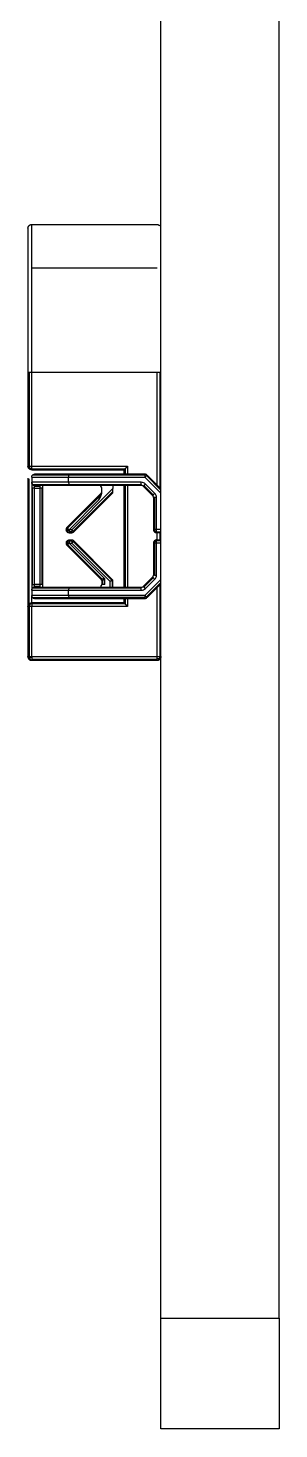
# Model space of a CAD drawing. Header units: millimetres. Extents: x 172 to 597, y 625 to 806.
# Drawn here: x 593.8 to 597.2, y 686.97 to 705.91 of the extents above; entities that cross this region are included whole.
import ezdxf

# ---------------------------------------------------------------- set-up
doc = ezdxf.new("R2010")
doc.units = ezdxf.units.MM

msp = doc.modelspace()

# ---------------------------------------------------------------- linework, layer by layer
at = {"color": 7, "linetype": 'Continuous', "lineweight": 25}
for p, q in [((595.598, 688.47), (595.598, 804.533)), ((597.198, 688.47), (597.198, 804.533)), ((593.848, 703.251), (595.548, 703.251)), ((593.848, 702.665), (595.548, 702.665)), ((593.798, 701.251), (593.798, 699.986)), ((593.813, 701.251), (593.813, 699.986)), ((593.848, 699.986), (593.848, 701.251)), ((595.548, 701.251), (593.848, 701.251)), ((593.848, 699.986), (595.148, 699.986)), ((593.848, 699.951), (595.113, 699.951)), ((593.848, 699.936), (595.098, 699.936)), ((595.098, 699.936), (593.848, 699.936)), ((595.098, 699.936), (595.098, 699.877)), ((593.798, 699.821), (593.798, 698.087)), ((593.848, 699.837), (593.848, 699.767)), ((593.848, 699.837), (594.348, 699.837)), ((594.348, 699.767), (593.848, 699.767)), ((593.848, 699.767), (593.848, 699.766)), ((593.848, 699.766), (593.848, 699.686)), ((594.353, 699.865), (593.86, 699.865)), ((594.364, 699.877), (593.888, 699.877)), ((594.348, 699.767), (594.348, 699.837)), ((594.348, 699.837), (595.381, 699.837)), ((595.331, 699.767), (594.348, 699.767)), ((595.381, 699.865), (594.353, 699.865)), ((595.381, 699.877), (594.364, 699.877)), ((595.331, 699.738), (595.331, 699.767)), ((595.381, 699.877), (595.381, 699.865)), ((595.381, 699.865), (595.381, 699.837)), ((595.598, 699.677), (595.41, 699.865)), ((593.848, 699.686), (593.848, 698.386)), ((593.86, 699.738), (594.353, 699.738)), ((593.86, 699.738), (593.86, 699.738)), ((593.86, 698.386), (593.86, 699.686)), ((593.888, 699.727), (594.364, 699.727)), ((593.888, 699.726), (593.888, 699.727)), ((593.958, 699.726), (593.888, 699.726)), ((593.888, 699.715), (593.888, 699.726)), ((593.888, 699.715), (593.958, 699.715)), ((593.888, 699.686), (593.888, 699.715)), ((593.888, 699.686), (593.958, 699.686)), ((593.888, 698.386), (593.888, 699.686)), ((593.958, 699.726), (593.958, 699.715)), ((593.958, 699.715), (593.958, 699.686)), ((593.958, 699.686), (593.958, 698.386)), ((593.986, 699.686), (593.986, 698.386)), ((594.758, 699.726), (593.998, 699.726)), ((593.998, 699.686), (593.998, 699.726)), ((593.998, 698.386), (593.998, 699.686)), ((594.786, 699.614), (594.326, 699.154)), ((594.334, 699.146), (594.778, 699.589)), ((594.348, 699.726), (595.346, 699.726)), ((594.348, 699.726), (594.348, 699.726)), ((594.758, 699.726), (594.348, 699.726)), ((594.353, 699.738), (595.331, 699.738)), ((594.364, 699.727), (595.331, 699.727)), ((594.948, 699.683), (594.391, 699.126)), ((594.948, 699.643), (594.411, 699.106)), ((594.42, 699.098), (594.936, 699.614)), ((594.936, 699.614), (594.42, 699.097)), ((594.758, 699.726), (594.758, 699.726)), ((594.786, 699.714), (594.786, 699.714)), ((594.798, 699.627), (594.798, 699.686)), ((594.936, 699.614), (594.936, 699.614)), ((594.945, 699.627), (594.945, 699.627)), ((594.948, 699.726), (594.948, 699.683)), ((595.098, 699.726), (595.098, 698.347)), ((595.331, 699.727), (595.331, 699.738)), ((595.331, 699.727), (595.331, 699.726)), ((595.347, 699.724), (595.347, 699.723)), ((595.36, 699.715), (595.486, 699.588)), ((595.486, 699.588), (595.36, 699.715)), ((595.36, 699.715), (595.36, 699.715)), ((595.368, 699.723), (595.494, 699.597)), ((595.514, 699.617), (595.388, 699.743)), ((595.494, 699.597), (595.486, 699.588)), ((595.486, 699.588), (595.495, 699.575)), ((595.486, 699.588), (595.486, 699.588)), ((595.495, 699.575), (595.495, 699.575)), ((595.498, 699.56), (595.498, 699.127)), ((595.51, 699.56), (595.51, 699.127)), ((595.538, 699.127), (595.538, 699.56)), ((594.354, 699.126), (594.758, 699.529)), ((594.317, 699.111), (594.317, 699.11)), ((594.337, 699.143), (594.334, 699.146)), ((594.391, 699.126), (594.354, 699.126)), ((594.354, 699.126), (594.354, 699.115)), ((594.354, 699.115), (594.354, 699.098)), ((594.391, 699.098), (594.354, 699.098)), ((594.354, 699.098), (594.354, 699.086)), ((594.354, 699.086), (594.391, 699.086)), ((594.354, 699.086), (594.354, 699.086)), ((594.391, 699.086), (594.354, 699.086)), ((594.391, 699.126), (594.391, 699.098)), ((594.391, 699.098), (594.391, 699.086)), ((594.391, 699.086), (594.391, 699.086)), ((594.407, 699.089), (594.407, 699.089)), ((594.42, 699.098), (594.411, 699.106)), ((594.42, 699.097), (594.42, 699.098)), ((595.498, 699.127), (595.498, 699.126)), ((595.51, 699.098), (595.51, 699.098)), ((595.538, 699.109), (595.538, 699.127)), ((595.538, 699.098), (595.538, 699.109)), ((595.538, 699.087), (595.538, 699.098)), ((595.538, 699.086), (595.538, 699.087)), ((595.598, 699.086), (595.538, 699.086)), ((595.538, 698.975), (595.538, 698.987)), ((595.598, 698.987), (595.538, 698.987)), ((594.334, 698.926), (594.326, 698.918)), ((594.326, 698.918), (594.786, 698.458)), ((594.326, 698.917), (594.326, 698.918)), ((594.786, 698.457), (594.326, 698.917)), ((594.334, 698.926), (594.337, 698.929)), ((594.801, 698.459), (594.334, 698.926)), ((594.354, 698.986), (594.354, 698.974)), ((594.391, 698.986), (594.354, 698.986)), ((594.354, 698.974), (594.354, 698.957)), ((594.354, 698.974), (594.391, 698.974)), ((594.354, 698.957), (594.354, 698.946)), ((594.838, 698.463), (594.354, 698.946)), ((594.354, 698.946), (594.391, 698.946)), ((594.391, 698.986), (594.391, 698.974)), ((594.391, 698.974), (594.391, 698.946)), ((594.391, 698.946), (594.908, 698.429)), ((594.411, 698.966), (594.936, 698.441)), ((594.948, 698.446), (594.42, 698.974)), ((595.498, 698.947), (595.498, 698.513)), ((595.51, 698.947), (595.51, 698.513)), ((595.538, 698.965), (595.538, 698.975)), ((595.538, 698.947), (595.538, 698.965)), ((595.538, 698.513), (595.538, 698.947)), ((594.786, 698.458), (594.795, 698.445)), ((594.786, 698.458), (594.786, 698.457)), ((594.795, 698.445), (594.798, 698.429)), ((594.795, 698.445), (594.795, 698.444)), ((594.798, 698.429), (594.798, 698.386)), ((594.81, 698.386), (594.81, 698.439)), ((594.838, 698.386), (594.838, 698.463)), ((594.948, 698.347), (594.948, 698.446)), ((595.486, 698.485), (595.36, 698.358)), ((595.494, 698.477), (595.368, 698.35)), ((595.388, 698.33), (595.514, 698.457)), ((593.848, 698.386), (593.848, 698.307)), ((593.848, 698.307), (593.848, 698.237)), ((593.848, 698.307), (594.348, 698.307)), ((594.348, 698.237), (593.848, 698.237)), ((594.353, 698.335), (593.86, 698.335)), ((593.888, 698.358), (593.888, 698.386)), ((593.958, 698.386), (593.888, 698.386)), ((593.958, 698.358), (593.888, 698.358)), ((594.364, 698.347), (593.888, 698.347)), ((593.958, 698.386), (593.958, 698.358)), ((593.998, 698.346), (593.998, 698.386)), ((594.348, 698.237), (594.348, 698.307)), ((594.348, 698.307), (595.331, 698.307)), ((595.381, 698.237), (594.348, 698.237)), ((595.331, 698.335), (594.353, 698.335)), ((595.331, 698.347), (594.364, 698.347)), ((595.331, 698.335), (595.331, 698.347)), ((595.331, 698.307), (595.331, 698.335)), ((595.368, 698.35), (595.36, 698.358)), ((595.381, 698.237), (595.381, 698.208)), ((595.41, 698.208), (595.598, 698.397)), ((595.598, 698.396), (595.41, 698.208)), ((593.798, 698.086), (593.798, 697.411)), ((593.813, 698.086), (593.813, 697.411)), ((595.098, 698.136), (593.848, 698.136)), ((595.113, 698.122), (593.848, 698.122)), ((593.848, 697.411), (593.848, 698.086)), ((595.148, 698.086), (593.848, 698.086)), ((593.86, 698.208), (594.353, 698.208)), ((593.86, 698.208), (593.86, 698.207)), ((593.888, 698.197), (594.364, 698.197)), ((593.888, 698.196), (593.888, 698.197)), ((594.948, 698.196), (593.888, 698.196)), ((594.308, 698.196), (594.308, 698.196)), ((594.908, 698.196), (594.308, 698.196)), ((594.31, 698.196), (594.308, 698.196)), ((595.381, 698.208), (594.353, 698.208)), ((594.364, 698.197), (595.381, 698.197)), ((595.381, 698.196), (594.388, 698.196)), ((594.948, 698.196), (594.948, 698.196)), ((594.948, 698.196), (594.948, 698.196)), ((595.098, 698.196), (595.098, 698.136)), ((595.381, 698.208), (595.381, 698.197)), ((595.381, 698.197), (595.381, 698.196)), ((595.397, 698.199), (595.397, 698.2)), ((595.41, 698.208), (595.401, 698.217)), ((595.41, 698.208), (595.41, 698.208)), ((593.798, 697.411), (593.798, 697.411)), ((593.813, 697.376), (593.813, 697.375)), ((593.848, 697.411), (595.548, 697.411)), ((593.848, 697.376), (595.548, 697.376)), ((595.548, 697.361), (593.848, 697.361)), ((593.848, 697.361), (595.548, 697.361)), ((593.848, 697.361), (593.848, 697.361)), ((595.548, 697.361), (595.548, 697.361)), ((595.583, 697.376), (595.583, 697.375)), ((595.598, 688.47), (597.198, 688.47)), ((595.598, 686.97), (595.598, 688.47)), ((597.198, 688.47), (597.198, 686.97)), ((597.198, 686.97), (595.598, 686.97))]:
    msp.add_line(p, q, dxfattribs=at)
at = {"color": 8, "linetype": 'Continuous', "lineweight": 25}
for p, q in [((595.548, 699.727), (595.548, 701.251)), ((595.583, 701.251), (595.583, 699.691)), ((595.113, 699.951), (595.113, 699.877)), ((595.148, 699.986), (595.148, 699.877)), ((593.813, 698.122), (593.813, 699.816)), ((595.381, 699.837), (595.598, 699.62)), ((595.598, 699.66), (595.401, 699.857)), ((595.113, 699.726), (595.113, 698.347)), ((595.148, 699.726), (595.148, 698.347)), ((595.598, 699.127), (595.538, 699.127)), ((595.538, 699.098), (595.598, 699.098)), ((595.538, 699.087), (595.598, 699.087)), ((595.548, 698.987), (595.548, 699.086)), ((595.583, 699.086), (595.583, 698.987)), ((595.598, 698.975), (595.538, 698.975)), ((595.538, 698.947), (595.598, 698.947)), ((594.908, 698.429), (594.908, 698.347)), ((594.936, 698.441), (594.936, 698.347)), ((595.598, 698.453), (595.381, 698.237)), ((593.848, 698.136), (593.848, 698.235)), ((593.888, 698.347), (593.888, 698.358)), ((593.958, 698.358), (593.958, 698.347)), ((595.401, 698.217), (595.598, 698.413)), ((595.548, 697.411), (595.548, 698.346)), ((595.583, 698.382), (595.583, 697.411)), ((594.908, 698.196), (594.908, 698.196)), ((594.936, 698.196), (594.936, 698.196)), ((595.113, 698.196), (595.113, 698.122)), ((595.148, 698.196), (595.148, 698.086))]:
    msp.add_line(p, q, dxfattribs=at)
at = {"color": 7, "linetype": 'Continuous', "lineweight": 25, "flags": 128}
for points in [[(595.381, 699.837), (595.384, 699.839), (595.387, 699.842), (595.39, 699.845), (595.392, 699.847), (595.395, 699.85), (595.397, 699.852), (595.399, 699.855), (595.401, 699.857)], [(595.401, 699.857), (595.403, 699.858), (595.405, 699.86), (595.406, 699.862), (595.407, 699.863), (595.408, 699.864), (595.409, 699.864), (595.409, 699.865), (595.41, 699.865)], [(593.888, 699.686), (593.884, 699.686), (593.88, 699.686), (593.876, 699.686), (593.873, 699.686), (593.869, 699.686), (593.866, 699.686), (593.862, 699.686), (593.86, 699.686)], [(593.986, 699.686), (593.983, 699.686), (593.98, 699.686), (593.977, 699.686), (593.973, 699.686), (593.969, 699.686), (593.966, 699.686), (593.962, 699.686), (593.958, 699.686)], [(595.368, 699.723), (595.366, 699.721), (595.364, 699.72), (595.363, 699.718), (595.362, 699.717), (595.361, 699.716), (595.36, 699.715), (595.36, 699.715), (595.36, 699.715)], [(595.388, 699.743), (595.385, 699.74), (595.382, 699.738), (595.38, 699.735), (595.377, 699.732), (595.375, 699.73), (595.372, 699.727), (595.37, 699.725), (595.368, 699.723)], [(595.494, 699.597), (595.496, 699.599), (595.499, 699.601), (595.501, 699.603), (595.504, 699.606), (595.506, 699.608), (595.509, 699.611), (595.512, 699.614), (595.514, 699.617)], [(595.538, 699.56), (595.534, 699.56), (595.53, 699.56), (595.526, 699.56), (595.523, 699.56), (595.519, 699.56), (595.516, 699.56), (595.512, 699.56), (595.51, 699.56)], [(594.332, 699.117), (594.328, 699.118), (594.325, 699.119), (594.322, 699.12), (594.319, 699.121), (594.317, 699.122), (594.316, 699.123), (594.315, 699.125), (594.314, 699.126)], [(594.334, 699.146), (594.333, 699.148), (594.331, 699.15), (594.329, 699.151), (594.328, 699.152), (594.327, 699.153), (594.327, 699.154), (594.326, 699.154), (594.326, 699.154)], [(594.354, 699.126), (594.352, 699.128), (594.35, 699.131), (594.348, 699.133), (594.345, 699.135), (594.343, 699.137), (594.341, 699.139), (594.339, 699.141), (594.337, 699.143)], [(594.411, 699.106), (594.409, 699.108), (594.407, 699.11), (594.405, 699.113), (594.402, 699.115), (594.4, 699.118), (594.397, 699.121), (594.394, 699.123), (594.391, 699.126)], [(595.538, 699.127), (595.534, 699.127), (595.53, 699.127), (595.526, 699.127), (595.523, 699.127), (595.519, 699.127), (595.516, 699.127), (595.512, 699.127), (595.51, 699.127)], [(594.332, 698.955), (594.328, 698.955), (594.325, 698.954), (594.322, 698.952), (594.319, 698.951), (594.317, 698.95), (594.316, 698.949), (594.315, 698.947), (594.314, 698.946)], [(594.337, 698.929), (594.339, 698.931), (594.341, 698.933), (594.343, 698.935), (594.345, 698.937), (594.348, 698.939), (594.35, 698.941), (594.352, 698.944), (594.354, 698.946)], [(594.391, 698.946), (594.394, 698.949), (594.397, 698.952), (594.4, 698.954), (594.402, 698.957), (594.405, 698.959), (594.407, 698.962), (594.409, 698.964), (594.411, 698.966)], [(594.411, 698.966), (594.413, 698.968), (594.415, 698.97), (594.416, 698.971), (594.417, 698.972), (594.418, 698.973), (594.419, 698.974), (594.419, 698.974), (594.42, 698.974)], [(595.51, 698.947), (595.512, 698.947), (595.516, 698.947), (595.519, 698.947), (595.523, 698.947), (595.526, 698.947), (595.53, 698.947), (595.534, 698.947), (595.538, 698.947)], [(595.494, 698.477), (595.493, 698.478), (595.491, 698.48), (595.489, 698.482), (595.488, 698.483), (595.487, 698.484), (595.487, 698.484), (595.486, 698.485), (595.486, 698.485)], [(595.514, 698.457), (595.512, 698.459), (595.509, 698.462), (595.506, 698.465), (595.504, 698.467), (595.501, 698.47), (595.499, 698.472), (595.496, 698.475), (595.494, 698.477)], [(595.51, 698.513), (595.512, 698.513), (595.516, 698.513), (595.519, 698.513), (595.523, 698.513), (595.526, 698.513), (595.53, 698.513), (595.534, 698.513), (595.538, 698.513)], [(593.86, 698.386), (593.862, 698.386), (593.866, 698.386), (593.869, 698.386), (593.873, 698.386), (593.876, 698.386), (593.88, 698.386), (593.884, 698.386), (593.888, 698.386)], [(593.986, 698.386), (593.983, 698.386), (593.98, 698.386), (593.977, 698.386), (593.973, 698.386), (593.969, 698.386), (593.966, 698.386), (593.962, 698.386), (593.958, 698.386)], [(594.838, 698.386), (594.834, 698.386), (594.83, 698.386), (594.826, 698.386), (594.823, 698.386), (594.819, 698.386), (594.816, 698.386), (594.812, 698.386), (594.81, 698.386)], [(595.368, 698.35), (595.37, 698.348), (595.372, 698.346), (595.375, 698.343), (595.377, 698.341), (595.38, 698.338), (595.382, 698.336), (595.385, 698.333), (595.388, 698.33)], [(595.401, 698.217), (595.399, 698.219), (595.397, 698.221), (595.395, 698.223), (595.392, 698.226), (595.39, 698.228), (595.387, 698.231), (595.384, 698.234), (595.381, 698.237)], [(594.388, 698.196), (594.372, 698.196), (594.357, 698.196), (594.343, 698.196), (594.331, 698.196), (594.321, 698.196), (594.314, 698.196), (594.309, 698.196), (594.308, 698.196)], [(594.908, 698.196), (594.912, 698.196), (594.916, 698.196), (594.919, 698.196), (594.923, 698.196), (594.927, 698.196), (594.93, 698.196), (594.933, 698.196), (594.936, 698.196)], [(593.848, 697.411), (593.844, 697.407), (593.839, 697.403), (593.835, 697.399), (593.832, 697.395), (593.828, 697.391), (593.825, 697.388), (593.822, 697.385), (593.819, 697.382)]]:
    msp.add_lwpolyline(points, dxfattribs=at)
at = {"color": 7, "linetype": 'Continuous', "lineweight": 25}
for centre, radius, start, end in [((593.832, 699.989), 0.0339, 184.4182, 248.0037), ((593.9, 699.954), 0.0814, 156.8236, 177.7742), ((593.847, 700.016), 0.0651, 244.1947, 270.4768), ((593.836, 699.955), 0.0167, 171.4872, 233.108), ((593.888, 699.766), 0.04, 180, 225), ((595.331, 699.687), 0.08, 45, 90), ((595.381, 699.837), 0.04, 67.5, 90), ((595.381, 699.837), 0.04, 45, 67.5), ((593.858, 690.044), 9.642, 89.99, 90.0596), ((593.888, 699.766), 0.04, 225, 270), ((593.988, 690.044), 9.642, 89.9404, 90.01), ((594.758, 699.686), 0.04, 45, 90), ((594.758, 699.686), 0.04, 45, 90), ((594.758, 699.686), 0.04, 0, 45), ((594.758, 699.686), 0.04, 0, 45), ((594.758, 699.643), 0.04, 315, 337.5), ((594.908, 699.642), 0.04, 315, 337.5), ((594.908, 699.642), 0.04, 337.5, 342.8607), ((594.908, 699.642), 0.04, 342.8607, 360), ((595.331, 699.687), 0.04, 67.5, 90), ((595.331, 699.686), 0.04, 67.5, 90), ((595.331, 699.687), 0.04, 45, 67.5), ((595.331, 699.686), 0.04, 45, 67.5), ((595.458, 699.56), 0.04, 22.5, 45), ((595.458, 699.56), 0.04, 0, 22.5), ((595.508, 689.918), 9.642, 89.99, 90.0596), ((595.458, 699.56), 0.08, 0, 45), ((594.354, 699.126), 0.04, 135, 180), ((594.354, 699.126), 0.04, 180, 202.5), ((594.354, 699.126), 0.04, 180, 202.5), ((594.354, 699.126), 0.04, 202.5, 259.2009), ((594.354, 699.126), 0.04, 202.5, 259.2009), ((594.404, 699.117), 0.0724, 158.2464, 179.8201), ((594.354, 699.237), 0.123, 259.7934, 270.3401), ((594.359, 699.112), 0.0278, 169.4877, 243.548), ((594.354, 699.126), 0.04, 259.2009, 270), ((594.354, 699.126), 0.04, 259.2009, 270), ((594.391, 699.126), 0.04, 270, 292.5), ((594.391, 699.126), 0.04, 270, 292.5), ((594.391, 699.126), 0.04, 292.5, 315), ((594.391, 699.126), 0.04, 292.5, 315), ((595.508, 689.485), 9.642, 89.99, 90.0596), ((595.538, 699.127), 0.04, 180, 206.5651), ((595.538, 699.126), 0.04, 180, 206.5651), ((595.513, 699.117), 0.0134, 216.9007, 278.5023), ((595.538, 699.127), 0.04, 206.5651, 225), ((595.538, 699.126), 0.04, 206.5651, 225), ((595.562, 699.126), 0.0521, 179.5238, 205.8081), ((595.538, 699.127), 0.04, 225, 270), ((595.538, 699.126), 0.04, 225, 270), ((595.538, 698.947), 0.04, 90, 135), ((595.512, 699.169), 0.0651, 272.2364, 293.1791), ((595.54, 699.114), 0.0272, 202.0013, 265.5733), ((595.54, 698.96), 0.0272, 94.4034, 157.9953), ((594.354, 698.946), 0.04, 157.5, 180), ((594.354, 698.946), 0.04, 180, 225), ((594.354, 698.946), 0.04, 180, 225), ((594.354, 698.946), 0.04, 100.7991, 157.5), ((594.359, 698.96), 0.0278, 116.4257, 190.5211), ((594.354, 698.835), 0.123, 89.6596, 100.2189), ((594.404, 698.956), 0.0724, 180.181, 201.7524), ((594.354, 698.946), 0.04, 90, 100.7991), ((594.391, 698.946), 0.04, 67.5, 90), ((594.391, 698.946), 0.04, 45, 67.5), ((595.538, 698.947), 0.04, 153.4349, 180), ((595.508, 689.305), 9.642, 89.99, 90.0596), ((595.538, 698.947), 0.04, 135, 153.4349), ((595.513, 698.956), 0.0134, 81.524, 143.137), ((595.562, 698.947), 0.052, 154.1889, 180.4772), ((595.512, 698.905), 0.0651, 66.8233, 87.7827), ((595.458, 698.513), 0.04, 315, 337.5), ((595.458, 698.513), 0.04, 337.5, 360), ((595.508, 688.871), 9.642, 89.99, 90.0596), ((595.458, 698.513), 0.08, 315, 360), ((593.858, 688.744), 9.642, 89.99, 90.0596), ((593.888, 698.236), 0.04, 180, 206.5651), ((593.888, 698.306), 0.04, 90, 135), ((593.988, 688.744), 9.642, 89.9404, 90.01), ((594.758, 698.386), 0.04, 315, 360), ((594.808, 688.744), 9.642, 89.99, 90.0596), ((595.331, 698.387), 0.04, 270, 292.5), ((595.331, 698.387), 0.08, 270, 315), ((595.331, 698.387), 0.04, 292.5, 315), ((593.832, 698.084), 0.034, 112.0097, 175.588), ((593.836, 698.118), 0.0167, 126.8642, 188.4937), ((593.847, 698.057), 0.0651, 89.5234, 115.8139), ((593.9, 698.118), 0.0812, 182.2046, 203.1867), ((593.888, 698.236), 0.04, 206.5651, 225), ((593.888, 698.236), 0.04, 225, 270), ((594.938, 688.554), 9.642, 89.9404, 90.01), ((595.381, 698.237), 0.04, 270, 292.5), ((595.381, 698.236), 0.04, 270, 292.5), ((595.381, 698.237), 0.04, 292.5, 315), ((595.381, 698.236), 0.04, 292.5, 315), ((593.859, 697.423), 0.0572, 192.0507, 225.4954), ((593.86, 697.423), 0.0573, 224.5106, 257.9352), ((595.58, 697.464), 0.0814, 246.8209, 267.7637), ((595.545, 697.395), 0.034, 274.4267, 337.9987), ((595.518, 697.411), 0.0651, 334.1919, 0.4762), ((595.579, 697.399), 0.0167, 261.5019, 323.0744)]:
    msp.add_arc(centre, radius, start, end, dxfattribs=at)
for points in [[(593.798, 703.201), (593.798, 703.204), (593.798, 703.211), (593.801, 703.22), (593.806, 703.229), (593.81, 703.234), (593.813, 703.236)], [(593.813, 703.236), (593.815, 703.239), (593.82, 703.243), (593.829, 703.247), (593.838, 703.25), (593.845, 703.251), (593.848, 703.251)], [(593.848, 702.665), (593.848, 702.753), (593.848, 702.928), (593.848, 703.109), (593.848, 703.229), (593.848, 703.244), (593.848, 703.251)], [(595.548, 703.251), (595.551, 703.251), (595.558, 703.25), (595.567, 703.247), (595.576, 703.243), (595.581, 703.239), (595.583, 703.236)], [(593.848, 701.251), (593.848, 701.382), (593.848, 701.644), (593.848, 702.021), (593.848, 702.372), (593.848, 702.568), (593.848, 702.665)], [(593.813, 701.251), (593.81, 701.251), (593.806, 701.251), (593.801, 701.251), (593.798, 701.251), (593.798, 701.251), (593.798, 701.251)], [(593.848, 701.251), (593.845, 701.251), (593.838, 701.251), (593.829, 701.251), (593.82, 701.251), (593.815, 701.251), (593.813, 701.251)], [(595.583, 701.251), (595.581, 701.251), (595.576, 701.251), (595.567, 701.251), (595.558, 701.251), (595.551, 701.251), (595.548, 701.251)], [(593.798, 699.986), (593.798, 699.986), (593.798, 699.986), (593.801, 699.986), (593.806, 699.986), (593.81, 699.986), (593.813, 699.986)], [(593.813, 699.951), (593.81, 699.953), (593.806, 699.958), (593.801, 699.967), (593.798, 699.977), (593.798, 699.983), (593.798, 699.986)], [(593.798, 699.986), (593.798, 699.983), (593.798, 699.976), (593.801, 699.967), (593.806, 699.958), (593.81, 699.953), (593.813, 699.951)], [(593.848, 699.951), (593.848, 699.953), (593.848, 699.958), (593.848, 699.967), (593.848, 699.977), (593.848, 699.983), (593.848, 699.986)], [(593.798, 698.086), (593.798, 698.09), (593.798, 698.096), (593.801, 698.106), (593.806, 698.114), (593.81, 698.119), (593.813, 698.122)], [(593.813, 698.086), (593.81, 698.086), (593.806, 698.086), (593.801, 698.086), (593.798, 698.086), (593.798, 698.086), (593.798, 698.086)], [(593.848, 698.122), (593.848, 698.119), (593.848, 698.114), (593.848, 698.106), (593.848, 698.096), (593.848, 698.09), (593.848, 698.086)], [(593.813, 697.376), (593.81, 697.378), (593.806, 697.383), (593.801, 697.392), (593.798, 697.402), (593.798, 697.408), (593.798, 697.411)], [(593.798, 697.411), (593.798, 697.407), (593.798, 697.401), (593.802, 697.391), (593.806, 697.382), (593.811, 697.377), (593.813, 697.375)], [(593.813, 697.411), (593.815, 697.411), (593.82, 697.411), (593.829, 697.411), (593.838, 697.411), (593.845, 697.411), (593.848, 697.411)], [(593.848, 697.361), (593.845, 697.362), (593.838, 697.362), (593.829, 697.365), (593.82, 697.369), (593.815, 697.374), (593.813, 697.376)], [(593.813, 697.375), (593.815, 697.373), (593.82, 697.369), (593.829, 697.364), (593.838, 697.361), (593.845, 697.361), (593.848, 697.361)], [(593.848, 697.411), (593.848, 697.408), (593.848, 697.402), (593.848, 697.392), (593.848, 697.383), (593.848, 697.378), (593.848, 697.376)], [(595.548, 697.411), (595.551, 697.411), (595.558, 697.411), (595.567, 697.411), (595.576, 697.411), (595.581, 697.411), (595.583, 697.411)], [(595.583, 697.376), (595.581, 697.374), (595.576, 697.369), (595.567, 697.365), (595.558, 697.362), (595.551, 697.362), (595.548, 697.361)], [(595.548, 697.361), (595.551, 697.361), (595.558, 697.361), (595.567, 697.364), (595.575, 697.369), (595.58, 697.373), (595.583, 697.375)]]:
    msp.add_open_spline(points, degree=3, dxfattribs=at)
for points, knots in [([(593.798, 703.201), (593.798, 703.164), (593.798, 703.091), (593.798, 702.569), (593.798, 701.926), (593.798, 701.476), (593.798, 701.251)], [0, 0, 0, 0, 0.27962, 0.559236, 0.779616, 1, 1, 1, 1]), ([(593.813, 699.986), (593.815, 699.986), (593.819, 699.986), (593.823, 699.986), (593.825, 699.986)], [0, 0, 0, 0, 0.559874, 1, 1, 1, 1]), ([(593.825, 699.942), (593.823, 699.943), (593.818, 699.946), (593.814, 699.949), (593.813, 699.951)], [0, 0, 0, 0, 0.559874, 1, 1, 1, 1]), ([(593.848, 699.936), (593.844, 699.937), (593.836, 699.937), (593.829, 699.94), (593.825, 699.942)], [0, 0, 0, 0, 0.5597403, 1, 1, 1, 1]), ([(593.825, 699.986), (593.83, 699.986), (593.837, 699.986), (593.844, 699.986), (593.848, 699.986)], [0, 0, 0, 0, 0.55974, 1, 1, 1, 1]), ([(595.113, 699.951), (595.11, 699.949), (595.106, 699.944), (595.101, 699.94), (595.098, 699.937), (595.098, 699.937), (595.098, 699.936)], [0, 0, 0, 0, 0.2837537, 0.5413043, 0.7778338, 1, 1, 1, 1]), ([(595.148, 699.986), (595.14, 699.979), (595.128, 699.966), (595.117, 699.955), (595.113, 699.951)], [0, 0, 0, 0, 0.594799, 1, 1, 1, 1]), ([(593.848, 699.837), (593.849, 699.843), (593.85, 699.853), (593.857, 699.861), (593.86, 699.865)], [0, 0, 0, 0, 0.554193, 1, 1, 1, 1]), ([(593.86, 699.738), (593.856, 699.743), (593.849, 699.751), (593.848, 699.762), (593.848, 699.767)], [0, 0, 0, 0, 0.56529, 1, 1, 1, 1]), ([(593.86, 699.865), (593.864, 699.869), (593.873, 699.875), (593.883, 699.876), (593.888, 699.877)], [0, 0, 0, 0, 0.5552403, 1, 1, 1, 1]), ([(594.353, 699.865), (594.351, 699.86), (594.348, 699.852), (594.348, 699.841), (594.348, 699.837)], [0, 0, 0, 0, 0.56529, 1, 1, 1, 1]), ([(594.348, 699.767), (594.348, 699.761), (594.349, 699.75), (594.351, 699.742), (594.353, 699.738)], [0, 0, 0, 0, 0.554193, 1, 1, 1, 1]), ([(594.364, 699.877), (594.362, 699.876), (594.358, 699.875), (594.354, 699.868), (594.353, 699.865)], [0, 0, 0, 0, 0.565249, 1, 1, 1, 1]), ([(593.888, 699.727), (593.882, 699.727), (593.871, 699.728), (593.863, 699.735), (593.86, 699.738)], [0, 0, 0, 0, 0.565249, 1, 1, 1, 1]), ([(593.958, 699.726), (593.968, 699.726), (593.982, 699.726), (593.996, 699.726), (593.997, 699.726), (593.998, 699.726)], [0, 0, 0, 0, 0.504791, 0.758707, 1, 1, 1, 1]), ([(594.353, 699.738), (594.355, 699.735), (594.358, 699.728), (594.363, 699.727), (594.364, 699.727)], [0, 0, 0, 0, 0.55524, 1, 1, 1, 1]), ([(594.758, 699.529), (594.768, 699.546), (594.782, 699.571), (594.795, 699.604), (594.797, 699.62), (594.798, 699.627)], [0, 0, 0, 0, 0.542423, 0.792977, 1, 1, 1, 1]), ([(594.778, 699.589), (594.775, 699.582), (594.769, 699.563), (594.762, 699.542), (594.758, 699.529)], [0, 0, 0, 0, 0.38968, 1, 1, 1, 1]), ([(594.936, 699.614), (594.938, 699.617), (594.942, 699.62), (594.944, 699.625), (594.945, 699.627)], [0, 0, 0, 0, 0.564983, 1, 1, 1, 1]), ([(594.945, 699.627), (594.946, 699.63), (594.947, 699.635), (594.948, 699.64), (594.948, 699.643)], [0, 0, 0, 0, 0.5733343, 1, 1, 1, 1]), ([(594.948, 699.643), (594.948, 699.649), (594.948, 699.662), (594.948, 699.676), (594.948, 699.683)], [0, 0, 0, 0, 0.54269, 1, 1, 1, 1]), ([(594.801, 698.459), (594.799, 698.459), (594.794, 698.458), (594.79, 698.458), (594.787, 698.458), (594.786, 698.458), (594.786, 698.458)], [0, 0, 0, 0, 0.286101, 0.545599, 0.782016, 1, 1, 1, 1]), ([(594.798, 698.429), (594.798, 698.43), (594.798, 698.43), (594.8, 698.432), (594.804, 698.435), (594.808, 698.438), (594.81, 698.439)], [0, 0, 0, 0, 0.217989, 0.454409, 0.713905, 1, 1, 1, 1]), ([(594.838, 698.463), (594.829, 698.462), (594.816, 698.461), (594.805, 698.459), (594.801, 698.459)], [0, 0, 0, 0, 0.641329, 1, 1, 1, 1]), ([(594.81, 698.439), (594.814, 698.443), (594.822, 698.45), (594.833, 698.458), (594.838, 698.463)], [0, 0, 0, 0, 0.487792, 1, 1, 1, 1]), ([(594.908, 698.429), (594.914, 698.432), (594.924, 698.436), (594.933, 698.44), (594.936, 698.441)], [0, 0, 0, 0, 0.565249, 1, 1, 1, 1]), ([(594.936, 698.441), (594.94, 698.443), (594.946, 698.445), (594.947, 698.446), (594.948, 698.446)], [0, 0, 0, 0, 0.56529, 1, 1, 1, 1]), ([(593.848, 698.307), (593.849, 698.313), (593.85, 698.323), (593.857, 698.331), (593.86, 698.335)], [0, 0, 0, 0, 0.554193, 1, 1, 1, 1]), ([(593.86, 698.208), (593.856, 698.213), (593.849, 698.221), (593.848, 698.232), (593.848, 698.237)], [0, 0, 0, 0, 0.56529, 1, 1, 1, 1]), ([(593.86, 698.335), (593.864, 698.339), (593.873, 698.345), (593.883, 698.346), (593.888, 698.347)], [0, 0, 0, 0, 0.55524, 1, 1, 1, 1]), ([(594.353, 698.335), (594.351, 698.33), (594.348, 698.322), (594.348, 698.311), (594.348, 698.307)], [0, 0, 0, 0, 0.56529, 1, 1, 1, 1]), ([(594.348, 698.237), (594.348, 698.231), (594.349, 698.22), (594.351, 698.212), (594.353, 698.208)], [0, 0, 0, 0, 0.554193, 1, 1, 1, 1]), ([(594.364, 698.347), (594.362, 698.346), (594.358, 698.345), (594.354, 698.338), (594.353, 698.335)], [0, 0, 0, 0, 0.565249, 1, 1, 1, 1]), ([(593.813, 698.122), (593.815, 698.124), (593.819, 698.127), (593.823, 698.13), (593.825, 698.131)], [0, 0, 0, 0, 0.559874, 1, 1, 1, 1]), ([(593.825, 698.086), (593.823, 698.086), (593.818, 698.086), (593.814, 698.086), (593.813, 698.086)], [0, 0, 0, 0, 0.559874, 1, 1, 1, 1]), ([(593.848, 698.086), (593.844, 698.086), (593.836, 698.086), (593.829, 698.086), (593.825, 698.086)], [0, 0, 0, 0, 0.55974, 1, 1, 1, 1]), ([(593.825, 698.131), (593.83, 698.133), (593.837, 698.136), (593.844, 698.136), (593.848, 698.136)], [0, 0, 0, 0, 0.55974, 1, 1, 1, 1]), ([(593.888, 698.197), (593.882, 698.197), (593.871, 698.198), (593.863, 698.205), (593.86, 698.208)], [0, 0, 0, 0, 0.565249, 1, 1, 1, 1]), ([(594.308, 698.196), (594.308, 698.196), (594.308, 698.196), (594.312, 698.196), (594.325, 698.196), (594.348, 698.196), (594.371, 698.196), (594.384, 698.196), (594.388, 698.196)], [0, 0, 0, 0, 0.0375288, 0.1823157, 0.4183282, 0.6653384, 0.9132335, 1, 1, 1, 1]), ([(594.353, 698.208), (594.355, 698.205), (594.358, 698.198), (594.363, 698.197), (594.364, 698.197)], [0, 0, 0, 0, 0.55524, 1, 1, 1, 1]), ([(595.113, 698.122), (595.11, 698.124), (595.106, 698.128), (595.101, 698.133), (595.098, 698.136), (595.098, 698.136), (595.098, 698.136)], [0, 0, 0, 0, 0.283754, 0.541304, 0.777834, 1, 1, 1, 1]), ([(595.148, 698.086), (595.14, 698.094), (595.128, 698.107), (595.117, 698.117), (595.113, 698.122)], [0, 0, 0, 0, 0.594799, 1, 1, 1, 1]), ([(593.798, 697.411), (593.798, 697.411), (593.799, 697.411), (593.802, 697.411), (593.803, 697.411)], [0, 0, 0, 0, 0.55974, 1, 1, 1, 1]), ([(593.803, 697.411), (593.805, 697.411), (593.807, 697.411), (593.811, 697.411), (593.813, 697.411)], [0, 0, 0, 0, 0.559874, 1, 1, 1, 1]), ([(593.848, 697.376), (593.848, 697.374), (593.848, 697.37), (593.848, 697.368), (593.848, 697.367)], [0, 0, 0, 0, 0.559874, 1, 1, 1, 1]), ([(593.848, 697.367), (593.848, 697.365), (593.848, 697.362), (593.848, 697.362), (593.848, 697.361)], [0, 0, 0, 0, 0.55974, 1, 1, 1, 1]), ([(595.548, 697.389), (595.548, 697.393), (595.548, 697.4), (595.548, 697.408), (595.548, 697.411)], [0, 0, 0, 0, 0.55974, 1, 1, 1, 1]), ([(595.548, 697.376), (595.548, 697.378), (595.548, 697.382), (595.548, 697.387), (595.548, 697.389)], [0, 0, 0, 0, 0.559874, 1, 1, 1, 1]), ([(595.593, 697.389), (595.591, 697.386), (595.588, 697.382), (595.585, 697.378), (595.583, 697.376)], [0, 0, 0, 0, 0.559874, 1, 1, 1, 1]), ([(595.598, 697.411), (595.598, 697.407), (595.597, 697.399), (595.594, 697.392), (595.593, 697.389)], [0, 0, 0, 0, 0.55974, 1, 1, 1, 1])]:
    msp.add_open_spline(points, degree=3, knots=knots, dxfattribs=at)

doc.saveas('drawing.dxf')
